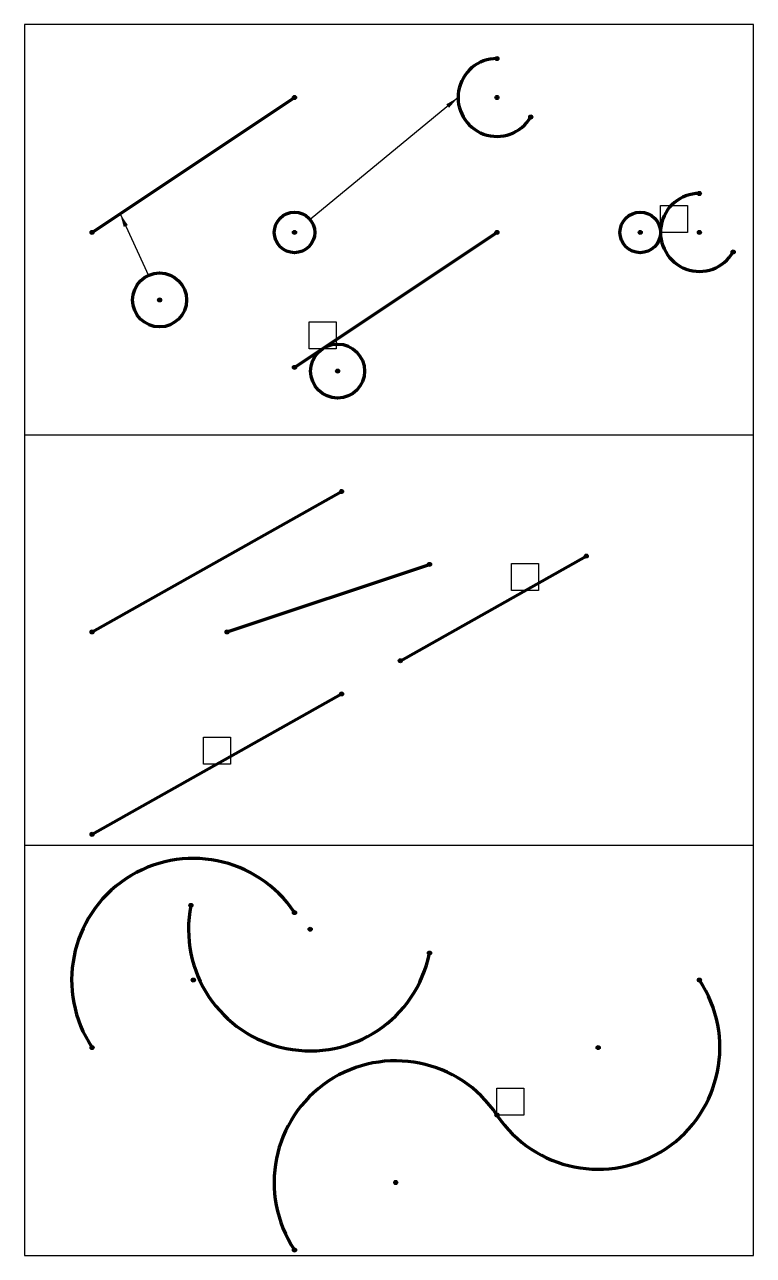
# Model space of a CAD drawing. Extents: x 0 to 1080, y -1216 to 608.
import ezdxf

# ---------------------------------------------------------------- set-up
doc = ezdxf.new("R2010")
doc.units = 0
doc.layers.get('0').update_dxf_attribs({"lineweight": 25, "plot": 0})
for name, color, linetype, lineweight, true_color in [('arrows', 96, 'Continuous', 120, 0x008000), ('icon', 178, 'Continuous', 25, 0x000000), ('points', 1, 'Continuous', 25, 0xff0000), ('visible', 5, 'Continuous', 200, 0x0000ff)]:
    doc.layers.add(name, color=color, linetype=linetype, lineweight=lineweight, true_color=true_color)
doc.dimstyles.new('QCADDimStyle', dxfattribs={"dimtxt": 2.5, "dimasz": 2.5, "dimexe": 1.25, "dimexo": 0.625, "dimtad": 1, "dimtoh": 1, "dimdec": 4, "dimdsep": 46, "dimtxsty": 'Standard', "dimcen": 0.09, "dimadec": 0, "dimazin": 2, "dimtfac": 1, "dimtdec": 4, "dimtofl": 0, "dimtmove": 2, "dimatfit": 3, "dimfxl": 1, "dimtolj": 1, "dimtzin": 0, "dimarcsym": 0})
picture_1 = doc.add_image_def('image1.png', size_in_pixel=(64, 64))

msp = doc.modelspace()

# ---------------------------------------------------------------- hatches: boundary and pattern name
at = {"layer": 'points', "transparency": 33554687}
h = msp.add_hatch(color=256, dxfattribs=at)
edge = h.paths.add_edge_path(flags=0)
edge.add_arc((700, 557.7), 3, 0, 360)
h = msp.add_hatch(color=256, dxfattribs=at)
edge = h.paths.add_edge_path(flags=0)
edge.add_arc((400, 500), 3, 0, 360)
h = msp.add_hatch(color=256, dxfattribs=at)
edge = h.paths.add_edge_path(flags=0)
edge.add_arc((700, 500), 3, 0, 360)
h = msp.add_hatch(color=256, dxfattribs=at)
edge = h.paths.add_edge_path(flags=0)
edge.add_arc((750, 471.1), 3, 0, 360)
h = msp.add_hatch(color=256, dxfattribs=at)
edge = h.paths.add_edge_path(flags=0)
edge.add_arc((1000, 357.7), 3, 0, 360)
h = msp.add_hatch(color=256, dxfattribs=at)
edge = h.paths.add_edge_path(flags=0)
edge.add_arc((100, 300), 3, 0, 360)
h = msp.add_hatch(color=256, dxfattribs=at)
edge = h.paths.add_edge_path(flags=0)
edge.add_arc((400, 300), 3, 0, 360)
h = msp.add_hatch(color=256, dxfattribs=at)
edge = h.paths.add_edge_path(flags=0)
edge.add_arc((700, 300), 3, 0, 360)
h = msp.add_hatch(color=256, dxfattribs=at)
edge = h.paths.add_edge_path(flags=0)
edge.add_arc((912.3, 300), 3, 0, 360)
h = msp.add_hatch(color=256, dxfattribs=at)
edge = h.paths.add_edge_path(flags=0)
edge.add_arc((1000, 300), 3, 0, 360)
h = msp.add_hatch(color=256, dxfattribs=at)
edge = h.paths.add_edge_path(flags=0)
edge.add_arc((1050, 271.1), 3, 0, 360)
h = msp.add_hatch(color=256, dxfattribs=at)
edge = h.paths.add_edge_path(flags=0)
edge.add_arc((200, 200), 3, 0, 360)
h = msp.add_hatch(color=256, dxfattribs=at)
edge = h.paths.add_edge_path(flags=0)
edge.add_arc((400, 100), 3, 0, 360)
h = msp.add_hatch(color=256, dxfattribs=at)
edge = h.paths.add_edge_path(flags=0)
edge.add_arc((463.8, 94.5), 3, 0, 360)
h = msp.add_hatch(color=256, dxfattribs=at)
edge = h.paths.add_edge_path(flags=0)
edge.add_arc((469.7, -83.9), 3, 0, 360)
h = msp.add_hatch(color=256, dxfattribs=at)
edge = h.paths.add_edge_path(flags=0)
edge.add_arc((832.4, -179.7), 3, 0, 360)
h = msp.add_hatch(color=256, dxfattribs=at)
edge = h.paths.add_edge_path(flags=0)
edge.add_arc((600, -192), 3, 0, 360)
h = msp.add_hatch(color=256, dxfattribs=at)
edge = h.paths.add_edge_path(flags=0)
edge.add_arc((100, -292), 3, 0, 360)
h = msp.add_hatch(color=256, dxfattribs=at)
edge = h.paths.add_edge_path(flags=0)
edge.add_arc((300, -292), 3, 0, 360)
h = msp.add_hatch(color=256, dxfattribs=at)
edge = h.paths.add_edge_path(flags=0)
edge.add_arc((556.8, -334.8), 3, 0, 360)
h = msp.add_hatch(color=256, dxfattribs=at)
edge = h.paths.add_edge_path(flags=0)
edge.add_arc((469.7, -383.9), 3, 0, 360)
h = msp.add_hatch(color=256, dxfattribs=at)
edge = h.paths.add_edge_path(flags=0)
edge.add_arc((100, -592), 3, 0, 360)
h = msp.add_hatch(color=256, dxfattribs=at)
edge = h.paths.add_edge_path(flags=0)
edge.add_arc((246.4, -697.3), 3, 0, 360)
h = msp.add_hatch(color=256, dxfattribs=at)
edge = h.paths.add_edge_path(flags=0)
edge.add_arc((400, -708), 3, 0, 360)
h = msp.add_hatch(color=256, dxfattribs=at)
edge = h.paths.add_edge_path(flags=0)
edge.add_arc((423.2, -732.6), 3, 0, 360)
h = msp.add_hatch(color=256, dxfattribs=at)
edge = h.paths.add_edge_path(flags=0)
edge.add_arc((600, -768), 3, 0, 360)
h = msp.add_hatch(color=256, dxfattribs=at)
edge = h.paths.add_edge_path(flags=0)
edge.add_arc((250, -808), 3, 0, 360)
h = msp.add_hatch(color=256, dxfattribs=at)
edge = h.paths.add_edge_path(flags=0)
edge.add_arc((1000, -808), 3, 0, 360)
h = msp.add_hatch(color=256, dxfattribs=at)
edge = h.paths.add_edge_path(flags=0)
edge.add_arc((100, -908), 3, 0, 360)
h = msp.add_hatch(color=256, dxfattribs=at)
edge = h.paths.add_edge_path(flags=0)
edge.add_arc((850, -908), 3, 0, 360)
h = msp.add_hatch(color=256, dxfattribs=at)
edge = h.paths.add_edge_path(flags=0)
edge.add_arc((700, -1008), 3, 0, 360)
h = msp.add_hatch(color=256, dxfattribs=at)
edge = h.paths.add_edge_path(flags=0)
edge.add_arc((550, -1108), 3, 0, 360)
h = msp.add_hatch(color=256, dxfattribs=at)
edge = h.paths.add_edge_path(flags=0)
edge.add_arc((400, -1208), 3, 0, 360)

# ---------------------------------------------------------------- linework, layer by layer
for p, q in [((1080, 608), (0, 608)), ((0, 608), (0, -1216)), ((1080, -1216), (1080, 608)), ((0, 0), (1080, 0)), ((0, -608), (1080, -608)), ((0, -1216), (1080, -1216))]:
    msp.add_line(p, q)
at = {"layer": 'points'}
for centre in [(700, 557.7), (400, 500), (700, 500), (750, 471.1), (1000, 357.7), (100, 300), (400, 300), (700, 300), (912.3, 300), (1000, 300), (1050, 271.1), (200, 200), (400, 100), (463.8, 94.5), (469.7, -83.9), (832.4, -179.7), (600, -192), (100, -292), (300, -292), (556.8, -334.8), (469.7, -383.9), (100, -592), (246.4, -697.3), (400, -708), (423.2, -732.6), (600, -768), (250, -808), (1000, -808), (100, -908), (850, -908), (700, -1008), (550, -1108), (400, -1208)]:
    msp.add_circle(centre, 3, dxfattribs=at)
at = {"layer": 'visible'}
for p, q in [((100, 300), (400, 500)), ((400, 100), (700, 300)), ((100, -292), (469.7, -83.9)), ((556.8, -334.8), (832.4, -179.7)), ((300, -292), (600, -192)), ((100, -592), (469.7, -383.9))]:
    msp.add_line(p, q, dxfattribs=at)
for centre, radius in [((400, 300), 30), ((912.3, 300), 30), ((200, 200), 40), ((463.8, 94.5), 40)]:
    msp.add_circle(centre, radius, dxfattribs=at)
for centre, radius, start, end in [((700, 500), 57.7, 90, 330), ((1000, 300), 57.7, 90, 330), ((250, -808), 180.3, 33.6901, 213.6901), ((423.2, -732.6), 180.3, 168.6901, 348.6901), ((850, -908), 180.3, 213.6901, 33.6901), ((550, -1108), 180.3, 33.6901, 213.6901)]:
    msp.add_arc(centre, radius, start, end, dxfattribs=at)

# ---------------------------------------------------------------- pictures from other files: only their frames are drawn
at = {"layer": 'icon'}
image = msp.add_image(picture_1, insert=(942.3, 300), size_in_units=(40, 40), dxfattribs=at)
image.dxf.flags = 7
image = msp.add_image(picture_1, insert=(421.6, 127.7), size_in_units=(40, 40), dxfattribs=at)
image.dxf.flags = 7
image = msp.add_image(picture_1, insert=(721.7, -230.7), size_in_units=(40, 40), dxfattribs=at)
image.dxf.flags = 7
image = msp.add_image(picture_1, insert=(264.9, -487.9), size_in_units=(40, 40), dxfattribs=at)
image.dxf.flags = 7
image = msp.add_image(picture_1, insert=(700, -1008), size_in_units=(40, 40), dxfattribs=at)
image.dxf.flags = 7

# ---------------------------------------------------------------- leaders
at = {"layer": 'arrows'}
for points in [[(642.3, 500), (423.1, 319.1)], [(141.6, 327.7), (183.4, 236.4)]]:
    msp.add_leader(points, dimstyle='QCADDimStyle', override={"dimtxt": 0.18, "dimasz": 20, "dimexe": 0.18, "dimexo": 0.0625, "dimgap": 0.09, "dimtad": 0, "dimtih": 1, "dimzin": 0, "dimazin": 0, "dimtmove": 0}, dxfattribs=at)

doc.saveas('drawing.dxf')
